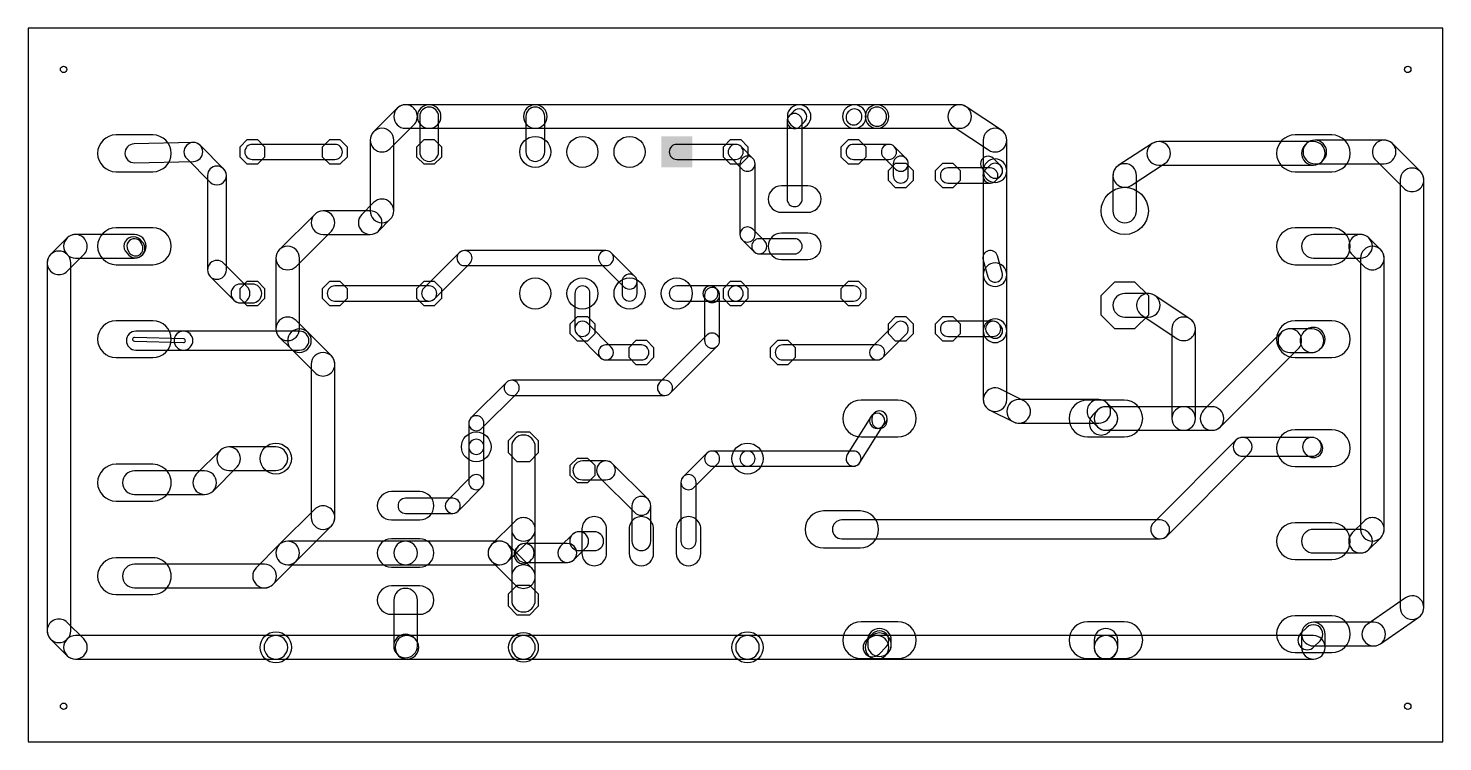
# Model space of a CAD drawing. Extents: x 0 to 76.2, y 0 to 38.4.
import ezdxf

# ---------------------------------------------------------------- set-up
doc = ezdxf.new("R2010")
doc.units = 0
for name, color, linetype in [('16', 175, 'CONTINUOUS'), ('17', 82, 'CONTINUOUS'), ('20', 7, 'CONTINUOUS')]:
    doc.layers.add(name, color=color, linetype=linetype)

# ---------------------------------------------------------------- blocks, each defined once
blk = doc.blocks.new('ROUNDP')
blk.add_circle((0, 0), 0.5)
blk = doc.blocks.new('OCTAGONP')
blk.add_lwpolyline([(-0.5, -0.2071), (-0.5, 0.2071), (-0.2071, 0.5), (0.2071, 0.5), (0.5, 0.2071), (0.5, -0.2071), (0.2071, -0.5), (-0.2071, -0.5)], close=True)
blk = doc.blocks.new('LONGP100')
blk.add_lwpolyline([(-0.5, -0.5), (0.5, -0.5, 1), (0.5, 0.5), (-0.5, 0.5, 1)], format="xyb", close=True)
blk = doc.blocks.new('SQUAREP')
blk.add_solid([(-0.5, -0.5), (0.5, -0.5), (-0.5, 0.5), (0.5, 0.5)])

msp = doc.modelspace()

# ---------------------------------------------------------------- linework, layer by layer
at = {"layer": '16'}
for points in [[(19.499, 31.936), (20.769, 33.206, 1), (19.871, 34.104), (18.601, 32.834, 1)], [(20.32, 33.02), (21.59, 33.02, 1), (21.59, 34.29), (20.32, 34.29, 1)], [(21.59, 33.02), (27.305, 33.02, 1), (27.305, 34.29), (21.59, 34.29, 1)], [(41.5172, 34.29), (27.305, 34.29, 1), (27.305, 33.02), (41.5172, 33.02, 1)], [(41.5172, 33.02), (44.4932, 33.02, 1), (44.4932, 34.29), (41.5172, 34.29, 1)], [(44.4932, 33.02), (45.7078, 33.02, 1), (45.7078, 34.29), (44.4932, 34.29, 1)], [(45.7078, 33.02), (50.165, 33.02, 1), (50.165, 34.29), (45.7078, 34.29, 1)], [(49.8128, 33.1266), (51.7178, 31.8566, 1), (52.4222, 32.9134), (50.5172, 34.1834, 1)], [(21.082, 33.655), (21.082, 31.75, 1), (22.098, 31.75), (22.098, 33.655, 1)], [(26.797, 33.655), (26.797, 31.75, 1), (27.813, 31.75), (27.813, 33.655, 1)], [(41.5624, 33.1254), (41.8046, 33.3676, 1), (41.2298, 33.9424), (40.9876, 33.7002, 1)], [(41.6814, 29.21), (41.6814, 33.4128, 1), (40.8686, 33.4128), (40.8686, 29.21, 1)], [(44.7374, 33.3245), (44.7805, 33.3676, 1), (44.2058, 33.9424), (44.1626, 33.8992, 1)], [(46.0792, 34.002), (46.067, 34.0142, 1), (45.3486, 33.2958), (45.3608, 33.2836, 1)], [(19.685, 28.575), (19.685, 32.385, 1), (18.415, 32.385), (18.415, 28.575, 1)], [(52.705, 30.7355), (52.705, 32.385, 1), (51.435, 32.385), (51.435, 30.7355, 1)], [(5.7272, 31.1659), (8.9022, 31.2421, 1), (8.8778, 32.2579), (5.7028, 32.1817, 1)], [(8.5308, 31.3908), (9.8008, 30.1208, 1), (10.5192, 30.8392), (9.2492, 32.1092, 1)], [(12.065, 31.3436), (16.51, 31.3436, 1), (16.51, 32.1564), (12.065, 32.1564, 1)], [(34.925, 31.3436), (38.1, 31.3436, 1), (38.1, 32.1564), (34.925, 32.1564, 1)], [(37.8126, 31.4626), (38.4476, 30.8276, 1), (39.0224, 31.4024), (38.3874, 32.0374, 1)], [(44.45, 31.3436), (46.355, 31.3436, 1), (46.355, 32.1564), (44.45, 32.1564, 1)], [(46.0676, 31.4626), (46.7026, 30.8276, 1), (47.2774, 31.4024), (46.6424, 32.0374, 1)], [(60.5367, 32.2055), (58.7079, 31.0117, 1), (59.4021, 29.9483), (61.2309, 31.1421, 1)], [(69.215, 32.3088), (60.8838, 32.3088, 1), (60.8838, 31.0388), (69.215, 31.0388, 1)], [(68.8422, 32.199), (68.766, 32.1228, 1), (69.664, 31.2248), (69.7402, 31.301, 1)], [(73.025, 32.385), (69.2912, 32.385, 1), (69.2912, 31.115), (73.025, 31.115, 1)], [(74.978, 30.695), (73.474, 32.199, 1), (72.576, 31.301), (74.08, 29.797, 1)], [(38.3286, 31.115), (38.3286, 27.305, 1), (39.1414, 27.305), (39.1414, 31.115, 1)], [(46.5836, 31.115), (46.5836, 30.48, 1), (47.3964, 30.48), (47.3964, 31.115, 1)], [(51.4032, 30.8276), (51.7826, 30.4482, 1), (52.3574, 31.0229), (51.9779, 31.4024, 1)], [(51.435, 30.7355), (51.435, 25.1408, 1), (52.705, 25.1408), (52.705, 30.7355, 1)], [(9.652, 30.48), (9.652, 25.4, 1), (10.668, 25.4), (10.668, 30.48, 1)], [(49.53, 30.0736), (51.8145, 30.0736, 1), (51.8145, 30.8864), (49.53, 30.8864, 1)], [(52.1018, 30.1926), (52.3574, 30.4482, 1), (51.7826, 31.0229), (51.5271, 30.7674, 1)], [(58.42, 30.48), (58.42, 28.575, 1), (59.69, 28.575), (59.69, 30.48, 1)], [(75.164, 7.219), (75.164, 30.246, 1), (73.894, 30.246), (73.894, 7.219, 1)], [(18.864, 27.491), (19.499, 28.126, 1), (18.601, 29.024), (17.966, 28.389, 1)], [(14.419, 25.586), (16.324, 27.491, 1), (15.426, 28.389), (13.521, 26.484, 1)], [(15.875, 27.305), (18.415, 27.305, 1), (18.415, 28.575), (15.875, 28.575, 1)], [(38.4476, 27.0176), (39.0826, 26.3826, 1), (39.6574, 26.9574), (39.0224, 27.5924, 1)], [(2.091, 27.119), (1.202, 26.23, 1), (2.1, 25.332), (2.989, 26.221, 1)], [(5.715, 27.305), (2.54, 27.305, 1), (2.54, 26.035), (5.715, 26.035, 1)], [(5.2987, 26.3108), (5.4129, 26.1965, 1), (6.1313, 26.9149), (6.0171, 27.0292, 1)], [(6.1356, 26.7375), (6.0785, 26.8517, 1), (5.3515, 26.4883), (5.4086, 26.374, 1)], [(14.605, 22.225), (14.605, 26.035, 1), (13.335, 26.035), (13.335, 22.225, 1)], [(39.37, 26.2636), (41.275, 26.2636, 1), (41.275, 27.0764), (39.37, 27.0764, 1)], [(69.215, 26.035), (71.755, 26.035, 1), (71.755, 27.305), (69.215, 27.305, 1)], [(71.306, 26.221), (71.941, 25.586, 1), (72.839, 26.484), (72.204, 27.119, 1)], [(71.755, 26.035), (71.755, 11.43, 1), (73.025, 11.43), (73.025, 26.035, 1)], [(1.016, 25.781), (1.016, 5.969, 1), (2.286, 5.969), (2.286, 25.781, 1)], [(9.8008, 25.0408), (11.0708, 23.7708, 1), (11.7892, 24.4892), (10.5192, 25.7592, 1)], [(21.8774, 23.8426), (23.7824, 25.7476, 1), (23.2076, 26.3224), (21.3026, 24.4174, 1)], [(23.495, 25.6286), (31.115, 25.6286, 1), (31.115, 26.4414), (23.495, 26.4414, 1)], [(30.8276, 25.7476), (32.0976, 24.4776, 1), (32.6724, 25.0524), (31.4024, 26.3224, 1)], [(51.4205, 25.9219), (51.6797, 25.0277, 1), (52.4603, 25.254), (52.2012, 26.1481, 1)], [(31.9786, 24.765), (31.9786, 24.13, 1), (32.7914, 24.13), (32.7914, 24.765, 1)], [(52.705, 22.1215), (52.705, 25.1408, 1), (51.435, 25.1408), (51.435, 22.1215, 1)], [(11.43, 23.622), (12.065, 23.622, 1), (12.065, 24.638), (11.43, 24.638, 1)], [(16.51, 23.7236), (21.59, 23.7236, 1), (21.59, 24.5364), (16.51, 24.5364, 1)], [(29.4386, 24.13), (29.4386, 22.225, 1), (30.2514, 22.225), (30.2514, 24.13, 1)], [(36.7451, 24.5364), (34.925, 24.5364, 1), (34.925, 23.7236), (36.7451, 23.7236, 1)], [(38.1, 24.5364), (36.7451, 24.5364, 1), (36.7451, 23.7236), (38.1, 23.7236, 1)], [(37.1174, 24.3325), (37.0325, 24.4174, 1), (36.4578, 23.8426), (36.5426, 23.7578, 1)], [(37.2364, 21.59), (37.2364, 24.0451, 1), (36.4236, 24.0451), (36.4236, 21.59, 1)], [(44.45, 24.5364), (38.1, 24.5364, 1), (38.1, 23.7236), (44.45, 23.7236, 1)], [(59.055, 22.86), (60.325, 22.86, 1), (60.325, 24.13), (59.055, 24.13, 1)], [(59.9728, 22.9666), (61.8778, 21.6966, 1), (62.5822, 22.7534), (60.6772, 24.0234, 1)], [(15.054, 22.039), (14.419, 22.674, 1), (13.521, 21.776), (14.156, 21.141, 1)], [(61.595, 22.225), (61.595, 17.399, 1), (62.865, 17.399), (62.865, 22.225, 1)], [(8.3571, 22.098), (5.7912, 22.098, 1), (5.7912, 21.082), (8.3571, 21.082, 1)], [(8.3571, 21.082), (14.605, 21.082, 1), (14.605, 22.098), (8.3571, 22.098, 1)], [(16.324, 20.769), (15.054, 22.039, 1), (14.156, 21.141), (15.426, 19.871, 1)], [(29.5576, 21.9376), (30.8276, 20.6676, 1), (31.4024, 21.2424), (30.1324, 22.5124, 1)], [(46.0074, 20.6676), (47.2774, 21.9376, 1), (46.7026, 22.5124), (45.4326, 21.2424, 1)], [(49.53, 21.8186), (51.9665, 21.8186, 1), (51.9665, 22.6314), (49.53, 22.6314, 1)], [(51.435, 22.1215), (51.435, 18.415, 1), (52.705, 18.415), (52.705, 22.1215, 1)], [(51.6791, 21.9376), (51.7826, 21.8341, 1), (52.3574, 22.4088), (52.2538, 22.5124, 1)], [(64.203, 16.95), (68.394, 21.141, 1), (67.496, 22.039), (63.305, 17.848, 1)], [(67.945, 20.955), (69.1388, 20.955, 1), (69.1388, 22.225), (67.945, 22.225, 1)], [(69.5878, 21.141), (69.664, 21.2172, 1), (68.766, 22.1152), (68.6898, 22.039, 1)], [(5.7121, 21.5646), (8.3542, 21.4884, 1), (8.3601, 21.6916), (5.7179, 21.7678, 1)], [(31.115, 20.5486), (33.02, 20.5486, 1), (33.02, 21.3614), (31.115, 21.3614, 1)], [(34.5774, 18.7626), (37.1174, 21.3026, 1), (36.5426, 21.8774), (34.0026, 19.3374, 1)], [(40.64, 20.5486), (45.72, 20.5486, 1), (45.72, 21.3614), (40.64, 21.3614, 1)], [(15.24, 20.32), (15.24, 12.065, 1), (16.51, 12.065), (16.51, 20.32, 1)], [(24.4174, 16.8576), (26.3224, 18.7626, 1), (25.7476, 19.3374), (23.8426, 17.4324, 1)], [(26.035, 18.6436), (34.29, 18.6436, 1), (34.29, 19.4564), (26.035, 19.4564, 1)], [(51.786, 17.847), (53.056, 17.212, 1), (53.624, 18.348), (52.354, 18.983, 1)], [(53.34, 17.145), (57.658, 17.145, 1), (57.658, 18.415), (53.34, 18.415, 1)], [(57.209, 17.331), (57.59, 16.95, 1), (58.488, 17.848), (58.107, 18.229, 1)], [(24.5364, 15.875), (24.5364, 17.145, 1), (23.7236, 17.145), (23.7236, 15.875, 1)], [(44.7946, 15.0246), (46.0646, 17.0566, 1), (45.3754, 17.4874), (44.1054, 15.4554, 1)], [(46.0074, 16.9846), (46.1344, 17.1116, 1), (45.5596, 17.6864), (45.4326, 17.5594, 1)], [(45.4406, 17.399), (45.4406, 17.272, 1), (46.2534, 17.272), (46.2534, 17.399, 1)], [(58.234, 16.696), (58.488, 16.95, 1), (57.59, 17.848), (57.336, 17.594, 1)], [(58.039, 16.764), (62.23, 16.764, 1), (62.23, 18.034), (58.039, 18.034, 1)], [(62.23, 16.764), (63.754, 16.764, 1), (63.754, 18.034), (62.23, 18.034, 1)], [(24.5364, 13.97), (24.5364, 15.875, 1), (23.7236, 15.875), (23.7236, 13.97, 1)], [(27.305, 11.43), (27.305, 15.875, 1), (26.035, 15.875), (26.035, 11.43, 1)], [(26.035, 15.875), (26.035, 7.62, 1), (27.305, 7.62), (27.305, 15.875, 1)], [(61.3192, 11.0708), (65.7642, 15.5158, 1), (65.0458, 16.2342), (60.6008, 11.7892, 1)], [(65.405, 15.367), (69.1388, 15.367, 1), (69.1388, 16.383), (65.405, 16.383, 1)], [(68.7796, 15.5158), (68.8558, 15.4396, 1), (69.5742, 16.158), (69.498, 16.2342, 1)], [(9.9486, 13.4956), (11.244, 14.791, 1), (10.346, 15.689), (9.0506, 14.3936, 1)], [(10.795, 14.605), (13.335, 14.605, 1), (13.335, 15.875), (10.795, 15.875, 1)], [(35.8474, 13.6826), (37.1174, 14.9526, 1), (36.5426, 15.5274), (35.2726, 14.2574, 1)], [(36.83, 14.8336), (38.735, 14.8336, 1), (38.735, 15.6464), (36.83, 15.6464, 1)], [(38.735, 14.8336), (44.45, 14.8336, 1), (44.45, 15.6464), (38.735, 15.6464, 1)], [(5.715, 13.3096), (9.4996, 13.3096, 1), (9.4996, 14.5796), (5.715, 14.5796, 1)], [(29.845, 14.097), (31.115, 14.097, 1), (31.115, 15.113), (29.845, 15.113, 1)], [(30.7558, 14.2458), (32.6608, 12.3408, 1), (33.3792, 13.0592), (31.4742, 14.9642, 1)], [(23.1474, 12.4126), (24.4174, 13.6826, 1), (23.8426, 14.2574), (22.5726, 12.9874, 1)], [(35.9664, 10.795), (35.9664, 13.97, 1), (35.1536, 13.97), (35.1536, 10.795, 1)], [(20.32, 12.2936), (22.86, 12.2936, 1), (22.86, 13.1064), (20.32, 13.1064, 1)], [(32.512, 12.7), (32.512, 10.795, 1), (33.528, 10.795), (33.528, 12.7, 1)], [(14.419, 9.711), (16.324, 11.616, 1), (15.426, 12.514), (13.521, 10.609, 1)], [(26.221, 11.879), (24.951, 10.609, 1), (25.849, 9.711), (27.119, 10.981, 1)], [(43.815, 10.922), (60.96, 10.922, 1), (60.96, 11.938), (43.815, 11.938, 1)], [(71.755, 11.43), (69.215, 11.43, 1), (69.215, 10.16), (71.755, 10.16, 1)], [(71.941, 11.879), (71.306, 11.244, 1), (72.204, 10.346), (72.839, 10.981, 1)], [(13.521, 10.609), (12.2764, 9.3644, 1), (13.1744, 8.4664), (14.419, 9.711, 1)], [(13.97, 9.525), (20.32, 9.525, 1), (20.32, 10.795), (13.97, 10.795, 1)], [(25.4, 10.795), (20.32, 10.795, 1), (20.32, 9.525), (25.4, 9.525, 1)], [(24.951, 9.711), (26.221, 8.441, 1), (27.119, 9.339), (25.849, 10.609, 1)], [(27.0292, 9.725), (27.105, 9.8008, 1), (26.3866, 10.5192), (26.3108, 10.4434, 1)], [(26.7458, 9.652), (29.0325, 9.652, 1), (29.0325, 10.668), (26.7458, 10.668, 1)], [(29.3918, 9.8008), (30.0268, 10.4358, 1), (29.3083, 11.1542), (28.6733, 10.5192, 1)], [(30.48, 11.303), (29.6675, 11.303, 1), (29.6675, 10.287), (30.48, 10.287, 1)], [(5.715, 8.2804), (12.7254, 8.2804, 1), (12.7254, 9.5504), (5.715, 9.5504, 1)], [(27.305, 7.62), (27.305, 8.89, 1), (26.035, 8.89), (26.035, 7.62, 1)], [(19.685, 7.62), (19.685, 5.1527, 1), (20.955, 5.1527), (20.955, 7.62, 1)], [(72.8276, 5.2691), (74.8904, 6.6969, 1), (74.1676, 7.7411), (72.1048, 6.3133, 1)], [(1.202, 5.52), (2.091, 4.631, 1), (2.989, 5.529), (2.1, 6.418, 1)], [(45.212, 5.461), (45.212, 5.2192, 1), (46.482, 5.2192), (46.482, 5.461, 1)], [(57.404, 5.461), (57.404, 5.0867, 1), (58.674, 5.0867), (58.674, 5.461, 1)], [(69.244, 5.1018), (69.5742, 5.432, 1), (68.8558, 6.1504), (68.5256, 5.8202, 1)], [(69.215, 5.1562), (72.4662, 5.1562, 1), (72.4662, 6.4262), (69.215, 6.4262, 1)], [(68.58, 5.7912), (68.58, 5.08, 1), (69.85, 5.08), (69.85, 5.7912, 1)], [(2.54, 4.445), (13.335, 4.445, 1), (13.335, 5.715), (2.54, 5.715, 1)], [(20.3927, 5.715), (13.335, 5.715, 1), (13.335, 4.445), (20.3927, 4.445, 1)], [(19.871, 4.7037), (19.9437, 4.631, 1), (20.8417, 5.529), (20.769, 5.6017, 1)], [(20.3927, 4.445), (26.67, 4.445, 1), (26.67, 5.715), (20.3927, 5.715, 1)], [(26.67, 4.445), (38.735, 4.445, 1), (38.735, 5.715), (26.67, 5.715, 1)], [(38.735, 4.445), (45.7078, 4.445, 1), (45.7078, 5.715), (38.735, 5.715, 1)], [(45.8252, 4.7208), (46.2062, 5.1018, 1), (45.4878, 5.8202), (45.1068, 5.4392, 1)], [(45.398, 5.6682), (45.2588, 5.529, 1), (46.1568, 4.631), (46.296, 4.7702, 1)], [(45.7078, 4.445), (58.0457, 4.445, 1), (58.0457, 5.715), (45.7078, 5.715, 1)], [(57.59, 4.6377), (57.5967, 4.631, 1), (58.4947, 5.529), (58.488, 5.5357, 1)], [(69.215, 5.715), (58.0457, 5.715, 1), (58.0457, 4.445), (69.215, 4.445, 1)]]:
    msp.add_lwpolyline(points, format="xyb", close=True, dxfattribs=at)
at = {"layer": '20'}
for p, q in [((76.18, 38.405), (0, 38.405)), ((0, 38.405), (0, 0)), ((76.18, 0), (76.18, 38.405)), ((0, 0), (76.18, 0))]:
    msp.add_line(p, q, dxfattribs=at)
for centre in [(1.905, 36.195), (74.295, 36.195), (1.905, 1.905), (74.295, 1.905)]:
    msp.add_circle(centre, 0.175, dxfattribs=at)

# ---------------------------------------------------------------- block references
at = {"layer": '17'}
for name, p, xscale, yscale in [('LONGP100', (5.715, 31.6738), 1.9812, 1.9812), ('OCTAGONP', (46.99, 30.48), 1.3208, 1.3208), ('OCTAGONP', (49.53, 30.48), 1.3208, 1.3208), ('LONGP100', (5.715, 26.67), 1.9812, 1.9812), ('OCTAGONP', (46.99, 22.225), 1.3208, 1.3208), ('OCTAGONP', (49.53, 22.225), 1.3208, 1.3208), ('LONGP100', (5.715, 21.6662), 1.9812, 1.9812), ('OCTAGONP', (33.02, 20.955), 1.3208, 1.3208), ('OCTAGONP', (40.64, 20.955), 1.3208, 1.3208), ('LONGP100', (45.847, 17.399), 1.9812, 1.9812), ('LONGP100', (58.039, 17.399), 1.9812, 1.9812), ('ROUNDP', (24.13, 15.875), 1.6002, 1.6002), ('OCTAGONP', (26.67, 15.875), 1.6002, 1.6002), ('LONGP100', (43.815, 11.43), 1.9812, 1.9812), ('LONGP100', (45.847, 5.461), 1.9812, 1.9812), ('LONGP100', (58.039, 5.461), 1.9812, 1.9812)]:
    msp.add_blockref(name, p, dxfattribs=dict(at, xscale=xscale, yscale=yscale))
for name, p, xscale, yscale, rotation in [('OCTAGONP', (12.065, 31.75), 1.3208, 1.3208, 270), ('OCTAGONP', (16.51, 31.75), 1.3208, 1.3208, 270), ('OCTAGONP', (21.59, 31.75), 1.3208, 1.3208, 270), ('ROUNDP', (27.305, 31.75), 1.6764, 1.6764, 270), ('ROUNDP', (29.845, 31.75), 1.6764, 1.6764, 270), ('ROUNDP', (32.385, 31.75), 1.6764, 1.6764, 270), ('SQUAREP', (34.925, 31.75), 1.6764, 1.6764, 270), ('OCTAGONP', (38.1, 31.75), 1.3208, 1.3208, 270), ('OCTAGONP', (44.45, 31.75), 1.3208, 1.3208, 270), ('LONGP100', (69.215, 31.6738), 1.9812, 1.9812, 180), ('LONGP100', (41.275, 29.21), 1.4224, 1.4224, 180), ('ROUNDP', (59.055, 28.575), 2.54, 2.54, 270), ('LONGP100', (69.215, 26.67), 1.9812, 1.9812, 180), ('LONGP100', (41.275, 26.67), 1.4224, 1.4224, 180), ('OCTAGONP', (12.065, 24.13), 1.3208, 1.3208, 270), ('OCTAGONP', (16.51, 24.13), 1.3208, 1.3208, 270), ('OCTAGONP', (21.59, 24.13), 1.3208, 1.3208, 270), ('ROUNDP', (27.305, 24.13), 1.6764, 1.6764, 270), ('ROUNDP', (29.845, 24.13), 1.6764, 1.6764, 270), ('ROUNDP', (32.385, 24.13), 1.6764, 1.6764, 270), ('ROUNDP', (34.925, 24.13), 1.6764, 1.6764, 270), ('OCTAGONP', (38.1, 24.13), 1.3208, 1.3208, 270), ('OCTAGONP', (44.45, 24.13), 1.3208, 1.3208, 270), ('OCTAGONP', (59.055, 23.495), 2.54, 2.54, 270), ('OCTAGONP', (29.845, 22.225), 1.3208, 1.3208, 270), ('LONGP100', (69.215, 21.6662), 1.9812, 1.9812, 180), ('LONGP100', (69.215, 15.7988), 1.9812, 1.9812, 180), ('ROUNDP', (13.335, 15.24), 1.6764, 1.6764, 90), ('ROUNDP', (38.735, 15.24), 1.6764, 1.6764, 90), ('OCTAGONP', (29.845, 14.605), 1.3208, 1.3208, 270), ('LONGP100', (5.715, 13.9446), 1.9812, 1.9812, 180), ('LONGP100', (20.32, 12.7), 1.524, 1.524, 180), ('LONGP100', (30.48, 10.795), 1.3208, 1.3208, 270), ('LONGP100', (33.02, 10.795), 1.3208, 1.3208, 270), ('LONGP100', (35.56, 10.795), 1.3208, 1.3208, 270), ('LONGP100', (69.215, 10.795), 1.9812, 1.9812, 180), ('LONGP100', (20.32, 10.16), 1.524, 1.524, 180), ('LONGP100', (5.715, 8.9154), 1.9812, 1.9812, 180), ('LONGP100', (20.32, 7.62), 1.524, 1.524, 180), ('OCTAGONP', (26.67, 7.62), 1.6002, 1.6002, 90), ('LONGP100', (69.215, 5.7912), 1.9812, 1.9812, 180), ('ROUNDP', (13.335, 5.08), 1.6764, 1.6764, 90), ('ROUNDP', (26.67, 5.08), 1.6002, 1.6002, 90), ('ROUNDP', (38.735, 5.08), 1.6764, 1.6764, 90)]:
    msp.add_blockref(name, p, dxfattribs=dict(at, xscale=xscale, yscale=yscale, rotation=rotation))

doc.saveas('drawing.dxf')
